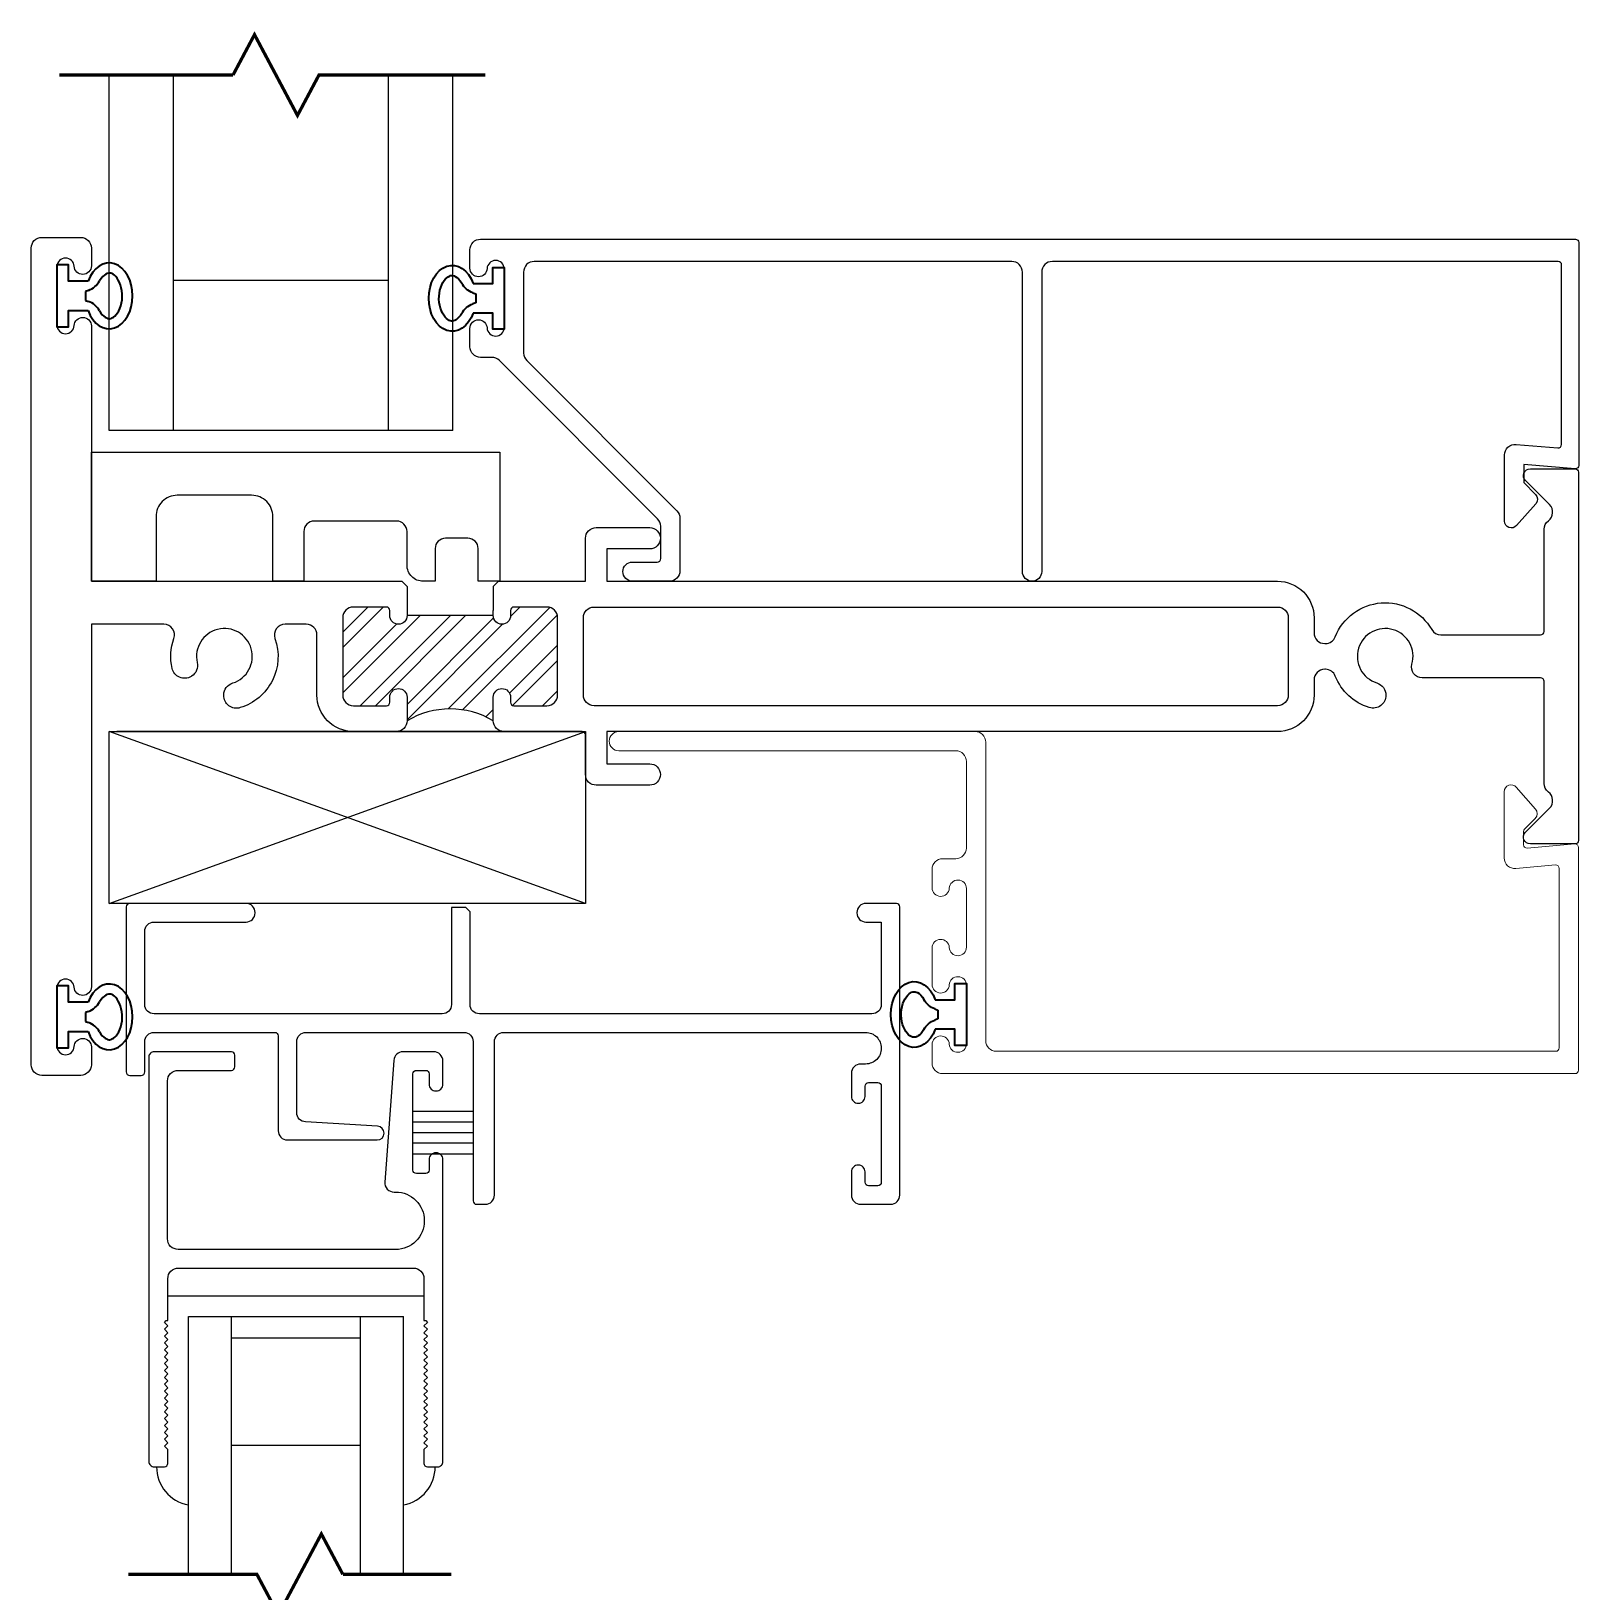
# Model space of a CAD drawing. Extents: x -138 to 168, y -127 to 80.
# Drawn here: x 11.081 to 15.582, y 17.554 to 22.093 of the extents above; entities that cross this region are included whole.
import ezdxf

# ---------------------------------------------------------------- set-up
doc = ezdxf.new("R2010")
doc.units = 0
doc.header["$MEASUREMENT"] = 0
doc.layers.get('0').update_dxf_attribs({"linetype": 'CONTINUOUS'})
doc.layers.add('ALUM-RED', color=1, linetype='CONTINUOUS', lineweight=9)
doc.layers.add('PROFILE NUMBER', color=150, linetype='CONTINUOUS', lineweight=35)
for name, color, linetype in [('FRAME', 1, 'CONTINUOUS'), ('GLASS', 7, 'CONTINUOUS'), ('GLAZING', 7, 'CONTINUOUS'), ('SEAL', 7, 'CONTINUOUS'), ('SETTING_BLOCK', 4, 'CONTINUOUS'), ('TEXT', 7, 'CONTINUOUS'), ('VENT', 5, 'CONTINUOUS')]:
    doc.layers.add(name, color=color, linetype=linetype)

# ---------------------------------------------------------------- blocks, each defined once
blk = doc.blocks.new('5 LINE SEAL')
for p, q in [((0.0434, 0.0155), (0, 0.0155)), ((0.0434, 0.0077), (0, 0.0077)), ((0.0434, 0), (0, 0)), ((0.0434, -0.0078), (0, -0.0078)), ((0.0434, -0.0155), (0, -0.0155))]:
    blk.add_line(p, q)
blk = doc.blocks.new('2005 Block Jamb')
blk.add_lwpolyline([(-0.6782, -0.363), (-0.6782, -0.081, 0.414214), (-0.7052, -0.054), (-1.5433, -0.054, 0.414214), (-1.5703, -0.081), (-1.5703, -0.294, 0.414214), (-1.5433, -0.321), (-1.2758, -0.321, -0.414214), (-1.2493, -0.3475), (-1.2493, -0.3485, -0.414214), (-1.2758, -0.375), (-1.6142, -0.375, -0.414214), (-1.6242, -0.365), (-1.6242, 0.115, -0.414214), (-1.6142, 0.125), (-1.5803, 0.125, -0.414214), (-1.5703, 0.115), (-1.5703, 0.027, 0.414214), (-1.5433, 0), (-1.1923, 0, 0.414214), (-1.1823, 0.01), (-1.1823, 0.286, -0.414214), (-1.1553, 0.313), (-0.8942, 0.313, -0.970632), (-0.8931, 0.273), (-1.1029, 0.2605, 0.396861), (-1.1282, 0.2336), (-1.1282, 0.027, 0.414214), (-1.1013, 0), (-0.6423, 0, 0.414214), (-0.6153, 0.027), (-0.6153, 0.49, -0.414214), (-0.6053, 0.5), (-0.5802, 0.5, -0.414214), (-0.5533, 0.473), (-0.5533, 0.027, 0.414214), (-0.5263, 0), (0.5263, 0, 0.414214), (0.5717, 0.0455), (0.5717, 0.0465, 0.414214), (0.5263, 0.092), (0.5117, 0.092, -0.414214), (0.4847, 0.119), (0.4847, 0.1865, -0.414214), (0.5043, 0.206), (0.5052, 0.206, -0.414214), (0.5247, 0.1865), (0.5247, 0.156, 0.414214), (0.5347, 0.146), (0.5617, 0.146, 0.414214), (0.5717, 0.156), (0.5717, 0.436, 0.414214), (0.5617, 0.446), (0.5347, 0.446, 0.414214), (0.5247, 0.436), (0.5247, 0.4055, -0.414214), (0.5052, 0.386), (0.5043, 0.386, -0.414214), (0.4847, 0.4055), (0.4847, 0.473, -0.414214), (0.5117, 0.5), (0.5988, 0.5, -0.414214), (0.6257, 0.473), (0.6257, -0.365, -0.414214), (0.6157, -0.375), (0.5272, -0.375, -0.414214), (0.5007, -0.3485), (0.5007, -0.3475, -0.414214), (0.5272, -0.321), (0.5717, -0.321), (0.5717, -0.081, 0.414214), (0.5447, -0.054), (-0.5972, -0.054, 0.414214), (-0.6242, -0.081), (-0.6242, -0.351), (-0.6363, -0.363)], format="xyb", close=True)
blk = doc.blocks.new('2022 DG LEAD STILE')
blk.add_lwpolyline([(0.3775, -0.275), (0.3505, -0.275, 0.414214), (0.3405, -0.285), (0.3405, -0.565, 0.414214), (0.3505, -0.575), (0.3775, -0.575, 0.414214), (0.3875, -0.565), (0.3875, -0.5345, -0.414214), (0.407, -0.515), (0.408, -0.515, -0.414214), (0.4275, -0.5345), (0.4275, -0.602, -0.414214), (0.4005, -0.629), (0.3116, -0.629, -0.392876), (0.2847, -0.604), (0.2586, -0.25, -0.435878), (0.2856, -0.221), (0.2905, -0.221, 0.414214), (0.3735, -0.138), (0.3735, -0.137, 0.414214), (0.2905, -0.054), (-0.3425, -0.054, 0.414214), (-0.3735, -0.085), (-0.3735, -0.544, 0.414214), (-0.3425, -0.575), (-0.1875, -0.575, -0.414214), (-0.1775, -0.585), (-0.1775, -0.619, -0.414214), (-0.1875, -0.629), (-0.4125, -0.629, -0.414214), (-0.4275, -0.614), (-0.4275, 0.563, -0.414214), (-0.4125, 0.578), (-0.3825, 0.578, -0.414214), (-0.3725, 0.568), (-0.3725, 0.528), (-0.3825, 0.518), (-0.3725, 0.508), (-0.3825, 0.498), (-0.3725, 0.488), (-0.3825, 0.478), (-0.3725, 0.468), (-0.3825, 0.458), (-0.3725, 0.448), (-0.3825, 0.438), (-0.3725, 0.428), (-0.3825, 0.418), (-0.3725, 0.408), (-0.3825, 0.398), (-0.3725, 0.388), (-0.3825, 0.378), (-0.3725, 0.368), (-0.3825, 0.358), (-0.3725, 0.348), (-0.3825, 0.338), (-0.3725, 0.328), (-0.3825, 0.318), (-0.3725, 0.308), (-0.3825, 0.298), (-0.3725, 0.288), (-0.3825, 0.278), (-0.3725, 0.268), (-0.3825, 0.258), (-0.3725, 0.248), (-0.3825, 0.238), (-0.3725, 0.228), (-0.3825, 0.218), (-0.3725, 0.208), (-0.3825, 0.198), (-0.3725, 0.188), (-0.3825, 0.178), (-0.3725, 0.168), (-0.3825, 0.158), (-0.3775, 0.153), (-0.3725, 0.153), (-0.3725, 0.031, 0.414214), (-0.3415, 0), (0.3415, 0, 0.414214), (0.3725, 0.031), (0.3725, 0.153), (0.3775, 0.153), (0.3825, 0.158), (0.3725, 0.168), (0.3825, 0.178), (0.3725, 0.188), (0.3825, 0.198), (0.3725, 0.208), (0.3825, 0.218), (0.3725, 0.228), (0.3825, 0.238), (0.3725, 0.248), (0.3825, 0.258), (0.3725, 0.268), (0.3825, 0.278), (0.3725, 0.288), (0.3825, 0.298), (0.3725, 0.308), (0.3825, 0.318), (0.3725, 0.328), (0.3825, 0.338), (0.3725, 0.348), (0.3825, 0.358), (0.3725, 0.368), (0.3825, 0.378), (0.3725, 0.388), (0.3825, 0.398), (0.3725, 0.408), (0.3825, 0.418), (0.3725, 0.428), (0.3825, 0.438), (0.3725, 0.448), (0.3825, 0.458), (0.3725, 0.468), (0.3825, 0.478), (0.3725, 0.488), (0.3825, 0.498), (0.3725, 0.508), (0.3825, 0.518), (0.3725, 0.528), (0.3725, 0.568, -0.414214), (0.3825, 0.578), (0.4125, 0.578, -0.414214), (0.4275, 0.563), (0.4275, -0.3155, -0.414214), (0.408, -0.335), (0.407, -0.335, -0.414214), (0.3875, -0.3155), (0.3875, -0.285, 0.414214)], format="xyb", close=True)
blk = doc.blocks.new('3806 MULLION')
h = blk.add_hatch()
h.set_pattern_fill('ANSI32', color=256, scale=0.25, style=0)
h.set_pattern_definition([(45, (-1.96831, -4.979215), (-0.0662913, 0.0662913), []), (45, (-1.92411, -4.979215), (-0.0662913, 0.0662913), [])])
h.paths.add_polyline_path([(-1.369, 0.0935, -0.414214), (-1.394, 0.1185), (-1.394, 0.1335, 0.414214), (-1.404, 0.1435), (-1.5, 0.1435, 0.414214), (-1.531, 0.1125), (-1.531, -0.1125, 0.414214), (-1.5, -0.1435), (-1.404, -0.1435, 0.414214), (-1.394, -0.1335), (-1.394, -0.1185, -0.414214), (-1.369, -0.0935, -0.414214), (-1.344, -0.1185), (-1.093, -0.1185, -0.414214), (-1.068, -0.0935, -0.414214), (-1.043, -0.1185), (-1.043, -0.1335, 0.414214), (-1.033, -0.1435), (-0.937, -0.1435, 0.414214), (-0.906, -0.1125), (-0.906, 0.1125, 0.414214), (-0.937, 0.1435), (-1.033, 0.1435, 0.414214), (-1.043, 0.1335), (-1.043, 0.1185, -0.414214), (-1.068, 0.0935, -0.414214), (-1.093, 0.1185), (-1.093, 0.1875, -0.275826), (-1.344, 0.1875), (-1.344, 0.1185, -0.414214)])
for p, q in [((-1.344, -0.1185), (-1.093, -0.1185)), ((-1.344, -0.2035), (-1.344, -0.1335))]:
    blk.add_line(p, q)
for points in [[(-1.093, -0.1335), (-1.093, -0.1185, -0.414214), (-1.068, -0.0935, -0.414214), (-1.043, -0.1185), (-1.043, -0.1335, 0.414214), (-1.033, -0.1435), (-0.937, -0.1435, 0.414214), (-0.906, -0.1125), (-0.906, 0.1125, 0.414214), (-0.937, 0.1435), (-1.033, 0.1435, 0.414214), (-1.043, 0.1335), (-1.043, 0.1185, -0.414214), (-1.068, 0.0935, -0.414214), (-1.093, 0.1185), (-1.093, 0.1875, -0.414214), (-1.062, 0.2185), (-0.937, 0.2185, -0.414214), (-0.831, 0.1125), (-0.831, -0.0625, 0.414214), (-0.8, -0.0935), (-0.7382, -0.0935, 0.517938), (-0.709, -0.0521, -0.42659), (-0.6079, 0.1491, -0.510157), (-0.56, 0.1131), (-0.56, 0.112, -0.323599), (-0.5861, 0.0773, 2.284894), (-0.483, 0.0178, -0.323599), (-0.466, 0.0577), (-0.4651, 0.0583, -0.510157), (-0.4099, 0.0348, -0.142368), (-0.415, -0.0521, 0.517938), (-0.3858, -0.0935), (-0.175, -0.0935), (-0.175, 0.9095), (-0.175, 0.961, -0.414214), (-0.15, 0.986, -0.399638), (-0.125, 0.9623, 0.399638), (-0.1001, 0.9385), (-0.1, 0.9385, 0.414214), (-0.075, 0.9635), (-0.075, 1.1335, 0.414214), (-0.1, 1.1585), (-0.1001, 1.1585, 0.399638), (-0.125, 1.1347, -0.399638), (-0.15, 1.111), (-0.15, 1.111, -0.414214), (-0.175, 1.136), (-0.175, 1.1875, -0.414214), (-0.144, 1.2185), (-0.031, 1.2185, -0.414214), (0, 1.1875), (0, 0), (0, -1.1875, -0.414214), (-0.031, -1.2185), (-0.144, -1.2185, -0.414214), (-0.175, -1.1875), (-0.175, -1.136, -0.414214), (-0.15, -1.111), (-0.15, -1.111, -0.399638), (-0.125, -1.1347, 0.399638), (-0.1001, -1.1585), (-0.1, -1.1585, 0.414214), (-0.075, -1.1335), (-0.075, -0.9635, 0.414214), (-0.1, -0.9385), (-0.1001, -0.9385, 0.399638), (-0.125, -0.9622, -0.399638), (-0.15, -0.986, -0.414214), (-0.175, -0.961), (-0.175, -0.9095), (-0.175, -0.2185), (-1.078, -0.2185), (-1.093, -0.2035)], [(-3.625, -0.1435, -0.414214), (-3.656, -0.1125), (-3.656, 0.1125, -0.414214), (-3.625, 0.1435), (-1.637, 0.1435, -0.414214), (-1.606, 0.1125), (-1.606, -0.1125, -0.414214), (-1.637, -0.1435)]]:
    blk.add_lwpolyline(points, format="xyb", close=True)
blk.add_lwpolyline([(-1.344, -0.2035), (-1.359, -0.2185), (-1.612, -0.2185), (-1.612, -0.3435, -0.414214), (-1.643, -0.3745), (-1.799, -0.3745, -0.414214), (-1.83, -0.3435, -0.414214), (-1.799, -0.3125), (-1.674, -0.3125), (-1.674, -0.2185), (-3.625, -0.2185, -0.414214), (-3.731, -0.1125), (-3.731, -0.0685, 0.414214), (-3.762, -0.0375), (-3.764, -0.0375, 0.308174), (-3.7928, -0.0571, -0.627979), (-4.0731, -0.078, 0.267949), (-4.0999, -0.0625), (-4.39, -0.0625, 0.414214), (-4.4, -0.0725), (-4.4, -0.3696, -0.237131), (-4.4125, -0.3945, 0.457629), (-4.4159, -0.4413), (-4.3459, -0.5114, -0.668179), (-4.36, -0.5455), (-4.49, -0.5455, -0.414214), (-4.5, -0.5355), (-4.5, 0), (-4.5, 0.5355, -0.414214), (-4.49, 0.5455), (-4.36, 0.5455, -0.668179), (-4.3459, 0.5114), (-4.4159, 0.4413, 0.457629), (-4.4125, 0.3945, -0.237131), (-4.4, 0.3696), (-4.4, 0.0725, 0.414214), (-4.39, 0.0625), (-4.0455, 0.0625, -0.500407), (-4.0157, 0.0228, 2.386509), (-3.9139, 0.0773, -0.326072), (-3.94, 0.1131, -0.502305), (-3.8917, 0.149, -0.227368), (-3.7928, 0.0571, 0.308174), (-3.764, 0.0375), (-3.762, 0.0375, 0.414214), (-3.731, 0.0685), (-3.731, 0.1125, -0.414214), (-3.625, 0.2185), (-1.674, 0.2185), (-1.674, 0.3125), (-1.799, 0.3125, -0.414214), (-1.83, 0.3435, -0.414214), (-1.799, 0.3745), (-1.643, 0.3745, -0.414214), (-1.612, 0.3435), (-1.612, 0.2285, 0.414214), (-1.602, 0.2185), (-1.375, 0.2185, -0.414214), (-1.344, 0.1875), (-1.344, 0.1185, -0.414214), (-1.369, 0.0935, -0.414214), (-1.394, 0.1185), (-1.394, 0.1335, 0.414214), (-1.404, 0.1435), (-1.5, 0.1435, 0.414214), (-1.531, 0.1125), (-1.531, -0.1125, 0.414214), (-1.5, -0.1435), (-1.404, -0.1435, 0.414214), (-1.394, -0.1335), (-1.394, -0.1185, -0.414214), (-1.369, -0.0935, -0.414214), (-1.344, -0.1185), (-1.344, -0.1335)], format="xyb")
blk.add_arc((-1.2185, 0.3977), 0.2448, 239.1595, 300.8405)
blk = doc.blocks.new('3801 1 INCH GLASS STOP')
blk.add_lwpolyline([(2.7411, 0.327, -0.414214), (2.7691, 0.299, -0.414214), (2.7411, 0.271), (2.6691, 0.271, 0.414214), (2.6591, 0.261), (2.6591, 0.1671, 0.198912), (2.6682, 0.1452), (3.1282, -0.3149, 0.198912), (3.1502, -0.324), (3.1831, -0.324, -0.414214), (3.2141, -0.355), (3.2141, -0.4085, -0.414214), (3.1891, -0.4335, -0.399638), (3.1642, -0.4097, 0.400364), (3.1391, -0.386, 0.414214), (3.1141, -0.411), (3.1141, -0.581, 0.414214), (3.1391, -0.606), (3.1392, -0.606, 0.399638), (3.1642, -0.5822, -0.399638), (3.1891, -0.5585, -0.414214), (3.2141, -0.5835), (3.2141, -0.637, -0.414214), (3.1831, -0.668), (-0.0009, -0.668, -0.414214), (-0.0109, -0.658), (-0.0109, -0.01, -0.440011), (0, 0), (0.1491, -0.013), (0.1491, 0.04), (0.115, 0.0742, -0.395486), (0.1141, 0.1015), (0.1701, 0.1652, -0.691708), (0.2051, 0.152), (0.2051, -0.0403, -0.440011), (0.1714, -0.0712), (0.05, -0.0606, 0.440011), (0.0391, -0.0706), (0.0391, -0.593, 0.414214), (0.0491, -0.603), (1.5201, -0.603, 0.414214), (1.5511, -0.572), (1.5511, 0.299, -0.414214), (1.5791, 0.327, -0.414214), (1.6071, 0.299), (1.6071, -0.572, 0.414214), (1.6381, -0.603), (3.0271, -0.603, 0.414214), (3.0581, -0.572), (3.0581, -0.3368, 0.198912), (3.049, -0.3149), (2.6122, 0.122, -0.198912), (2.6031, 0.1439), (2.6031, 0.296, -0.414214), (2.6341, 0.327)], format="xyb", close=True)
blk = doc.blocks.new('*U124')
at = {"layer": 'PROFILE NUMBER', "color": 5}
for p, q in [((-0.0161, 0.0916), (-0.013, 0.083)), ((0.013, 0.083), (0.0161, 0.0915)), ((-0.013, 0.083), (0.013, 0.083))]:
    blk.add_line(p, q, dxfattribs=at)
blk.add_lwpolyline([(-0.0427, 0.0907), (-0.0427, 0.0335), (-0.09, 0.0335), (-0.09, 0), (0.09, 0), (0.09, 0.0335), (0.0427, 0.0335), (0.0427, 0.0907)], dxfattribs=at)
for centre, start, end in [((-0.0725, 0.0712), 19.8289, 61.175), ((0.0725, 0.0712), 118.7633, 160.1945)]:
    blk.add_arc(centre, 0.06, start, end, dxfattribs=at)
blk.add_ellipse((0, 0.1517), major_axis=(-0.0958, 0), ratio=0.712114, start_param=2.033109, end_param=7.391692, dxfattribs=at)
blk.add_open_spline([(0.0437, 0.1238), (0.0526, 0.1287), (0.0589, 0.1347), (0.0685, 0.1503), (0.0681, 0.1574), (0.0493, 0.1788), (0.027, 0.1893), (-0.0212, 0.1906), (-0.0451, 0.1815), (-0.0674, 0.16), (-0.0684, 0.1523), (-0.0607, 0.1366), (-0.0538, 0.1294), (-0.0436, 0.1238)], degree=3, knots=[2.2211, 2.2211, 2.2211, 2.2211, 2.727733, 2.727733, 3.7005, 3.7005, 4.673268, 4.673268, 5.646035, 5.646035, 6.618803, 6.618803, 7.203997, 7.203997, 7.203997, 7.203997], dxfattribs=at)
blk = doc.blocks.new('*U127')
at = {"layer": 'PROFILE NUMBER', "color": 5}
for p, q in [((-0.0161, 0.0916), (-0.013, 0.083)), ((0.013, 0.083), (0.0161, 0.0915)), ((-0.013, 0.083), (0.013, 0.083))]:
    blk.add_line(p, q, dxfattribs=at)
blk.add_lwpolyline([(-0.0427, 0.0907), (-0.0427, 0.0335), (-0.09, 0.0335), (-0.09, 0), (0.09, 0), (0.09, 0.0335), (0.0427, 0.0335), (0.0427, 0.0907)], dxfattribs=at)
for centre, start, end in [((-0.0725, 0.0712), 19.8289, 61.175), ((0.0725, 0.0712), 118.7633, 160.1945)]:
    blk.add_arc(centre, 0.06, start, end, dxfattribs=at)
blk.add_ellipse((0, 0.1517), major_axis=(-0.0958, 0), ratio=0.712114, start_param=2.033109, end_param=7.391692, dxfattribs=at)
blk.add_open_spline([(0.0437, 0.1238), (0.0526, 0.1287), (0.0589, 0.1347), (0.0685, 0.1503), (0.0681, 0.1574), (0.0493, 0.1788), (0.027, 0.1893), (-0.0212, 0.1906), (-0.0451, 0.1815), (-0.0674, 0.16), (-0.0684, 0.1523), (-0.0607, 0.1366), (-0.0538, 0.1294), (-0.0436, 0.1238)], degree=3, knots=[2.2211, 2.2211, 2.2211, 2.2211, 2.727733, 2.727733, 3.7005, 3.7005, 4.673268, 4.673268, 5.646035, 5.646035, 6.618803, 6.618803, 7.203997, 7.203997, 7.203997, 7.203997], dxfattribs=at)
blk = doc.blocks.new('*U129')
at = {"layer": 'PROFILE NUMBER', "color": 5}
for p, q in [((-0.0161, 0.0916), (-0.013, 0.083)), ((0.013, 0.083), (0.0161, 0.0915)), ((-0.013, 0.083), (0.013, 0.083))]:
    blk.add_line(p, q, dxfattribs=at)
blk.add_lwpolyline([(-0.0427, 0.0907), (-0.0427, 0.0335), (-0.09, 0.0335), (-0.09, 0), (0.09, 0), (0.09, 0.0335), (0.0427, 0.0335), (0.0427, 0.0907)], dxfattribs=at)
for centre, start, end in [((-0.0725, 0.0712), 19.8289, 61.175), ((0.0725, 0.0712), 118.7633, 160.1945)]:
    blk.add_arc(centre, 0.06, start, end, dxfattribs=at)
blk.add_ellipse((0, 0.1517), major_axis=(-0.0958, 0), ratio=0.712114, start_param=2.033109, end_param=7.391692, dxfattribs=at)
blk.add_open_spline([(0.0437, 0.1238), (0.0526, 0.1287), (0.0589, 0.1347), (0.0685, 0.1503), (0.0681, 0.1574), (0.0493, 0.1788), (0.027, 0.1893), (-0.0212, 0.1906), (-0.0451, 0.1815), (-0.0674, 0.16), (-0.0684, 0.1523), (-0.0607, 0.1366), (-0.0538, 0.1294), (-0.0436, 0.1238)], degree=3, knots=[2.2211, 2.2211, 2.2211, 2.2211, 2.727733, 2.727733, 3.7005, 3.7005, 4.673268, 4.673268, 5.646035, 5.646035, 6.618803, 6.618803, 7.203997, 7.203997, 7.203997, 7.203997], dxfattribs=at)
blk = doc.blocks.new('*U126')
at = {"layer": 'PROFILE NUMBER', "color": 5}
for p, q in [((-0.0161, 0.0916), (-0.013, 0.083)), ((0.013, 0.083), (0.0161, 0.0915)), ((-0.013, 0.083), (0.013, 0.083))]:
    blk.add_line(p, q, dxfattribs=at)
blk.add_lwpolyline([(-0.0427, 0.0907), (-0.0427, 0.0335), (-0.09, 0.0335), (-0.09, 0), (0.09, 0), (0.09, 0.0335), (0.0427, 0.0335), (0.0427, 0.0907)], dxfattribs=at)
for centre, start, end in [((-0.0725, 0.0712), 19.8289, 61.175), ((0.0725, 0.0712), 118.7633, 160.1945)]:
    blk.add_arc(centre, 0.06, start, end, dxfattribs=at)
blk.add_ellipse((0, 0.1517), major_axis=(-0.0958, 0), ratio=0.712114, start_param=2.033109, end_param=7.391692, dxfattribs=at)
blk.add_open_spline([(0.0437, 0.1238), (0.0526, 0.1287), (0.0589, 0.1347), (0.0685, 0.1503), (0.0681, 0.1574), (0.0493, 0.1788), (0.027, 0.1893), (-0.0212, 0.1906), (-0.0451, 0.1815), (-0.0674, 0.16), (-0.0684, 0.1523), (-0.0607, 0.1366), (-0.0538, 0.1294), (-0.0436, 0.1238)], degree=3, knots=[2.2211, 2.2211, 2.2211, 2.2211, 2.727733, 2.727733, 3.7005, 3.7005, 4.673268, 4.673268, 5.646035, 5.646035, 6.618803, 6.618803, 7.203997, 7.203997, 7.203997, 7.203997], dxfattribs=at)

msp = doc.modelspace()

# ---------------------------------------------------------------- linework, layer by layer
for p, q in [((12.3069, 20.931), (11.3069, 20.931)), ((11.4779, 18.4151), (12.2229, 18.4151)), ((11.5379, 18.3551), (12.1629, 18.3551))]:
    msp.add_line(p, q)
at = {"color": 7}
for p, q in [((11.5379, 17.6048), (11.5379, 18.3551)), ((11.6629, 17.6048), (11.6629, 18.3551)), ((12.0379, 17.6047), (12.0379, 18.3551)), ((12.1629, 17.6047), (12.1629, 18.3551)), ((11.6629, 18.2931), (12.0379, 18.2931)), ((11.6629, 17.9801), (12.0379, 17.9801))]:
    msp.add_line(p, q, dxfattribs=at)
for centre, start, end in [((11.5565, 17.9167), 179.5239, 260.364), ((12.1443, 17.9167), 279.636, 0.4761)]:
    msp.add_arc(centre, 0.1112, start, end)
at = {"layer": 'ALUM-RED'}
msp.add_lwpolyline([(13.7507, 19.1467, 0.975), (13.8006, 19.148), (13.8006, 19.318, 0.975), (13.7507, 19.3193, -0.975), (13.7006, 19.3205), (13.7006, 19.4265, -0.975), (13.7507, 19.4277, 0.975), (13.8006, 19.429), (13.8006, 19.599, 0.975), (13.7507, 19.6003, -0.975), (13.7006, 19.6015), (13.7006, 19.655, -0.414214), (13.7316, 19.686), (13.7696, 19.686, 0.414214), (13.8006, 19.717), (13.8006, 19.969, 0.414214), (13.7696, 20), (12.7896, 20, -1), (12.7896, 20.056), (13.8256, 20.056, -0.414214), (13.8566, 20.025), (13.8566, 19.157, 0.414214), (13.8876, 19.126), (15.5146, 19.126, 0.414214), (15.5246, 19.136), (15.5246, 19.6579, 0.440011), (15.5138, 19.6678), (15.3983, 19.6577, -0.440011), (15.3646, 19.6886), (15.3646, 19.881, -0.691708), (15.3997, 19.8942), (15.4557, 19.8305, -0.395486), (15.4548, 19.8031), (15.4236, 19.7719, 0.198912), (15.4206, 19.7648), (15.4206, 19.7268, 0.440011), (15.4315, 19.7169), (15.5698, 19.7289, -0.440011), (15.5806, 19.719), (15.5806, 19.071, -0.414214), (15.5706, 19.061), (13.7316, 19.061, -0.414214), (13.7006, 19.092), (13.7006, 19.1455, -0.975)], format="xyb", close=True, dxfattribs=at)
at = {"layer": 'GLASS'}
for p, q in [((11.3069, 20.931), (11.3069, 21.9653)), ((11.4944, 20.931), (11.4944, 21.9653)), ((12.1194, 20.931), (12.1194, 21.9653)), ((12.3069, 20.931), (12.3069, 21.9653)), ((12.1194, 21.368), (11.4944, 21.368)), ((11.3069, 19.556), (12.6926, 20.056)), ((12.6926, 19.556), (11.3069, 20.056)), ((11.3069, 19.556), (11.3069, 20.056)), ((11.3069, 20.056), (12.6926, 20.056)), ((12.6619, 20.056), (11.3293, 20.056)), ((12.6926, 20.056), (12.6926, 19.556)), ((12.6926, 19.556), (11.3069, 19.556))]:
    msp.add_line(p, q, dxfattribs=at)
at = {"layer": 'GLAZING', "const_width": 0.0094}
for points in [[(11.6675, 21.9652), (11.73, 22.0828), (11.855, 21.8478), (11.9175, 21.9653), (12.4017, 21.9653)], [(11.1621, 21.9652), (11.6675, 21.9652)], [(11.987, 17.6047), (11.9245, 17.7222), (11.7995, 17.4873), (11.737, 17.6048), (11.3632, 17.6048)], [(12.3025, 17.6047), (11.987, 17.6047)]]:
    msp.add_lwpolyline(points, dxfattribs=at)
at = {"layer": 'SETTING_BLOCK', "color": 7}
msp.add_lwpolyline([(12.1736, 20.54), (12.1736, 20.638, 0.414214), (12.1436, 20.668), (11.9036, 20.668, 0.414214), (11.8736, 20.638), (11.8736, 20.493), (11.7836, 20.493), (11.7836, 20.681, 0.414214), (11.7216, 20.743), (11.5056, 20.743, 0.414214), (11.4436, 20.681), (11.4436, 20.493), (11.2556, 20.493), (11.2556, 20.868), (12.4436, 20.868), (12.4436, 20.493), (12.3806, 20.493), (12.3806, 20.588, 0.414214), (12.3506, 20.618), (12.2856, 20.618, 0.414214), (12.2556, 20.588), (12.2556, 20.493), (12.2206, 20.493, -0.414214)], format="xyb", close=True, dxfattribs=at)

# ---------------------------------------------------------------- block references
at = {"layer": 'FRAME', "rotation": 180}
for name, p in [('3806 MULLION', (11.0806, 20.2745)), ('3801 1 INCH GLASS STOP', (15.5706, 20.82))]:
    msp.add_blockref(name, p, dxfattribs=at)
at = {"layer": 'FRAME', "xscale": -1, "rotation": 180}
msp.add_blockref('2005 Block Jamb', (12.9812, 19.181), dxfattribs=at)
at = {"layer": 'SEAL', "xscale": -4, "yscale": 4, "zscale": 4, "rotation": 180}
msp.add_blockref('5 LINE SEAL', (12.1909, 18.8891), dxfattribs=at)
at = {"layer": 'TEXT', "rotation": 270}
for name, p in [('*U126', (11.1556, 21.323)), ('*U127', (11.1556, 19.226))]:
    msp.add_blockref(name, p, dxfattribs=at)
at = {"layer": 'TEXT', "xscale": -1, "rotation": 90}
for name, p in [('*U129', (12.4565, 21.3159)), ('*U124', (13.8006, 19.233))]:
    msp.add_blockref(name, p, dxfattribs=at)
at = {"layer": 'VENT', "xscale": -1, "rotation": 180}
msp.add_blockref('2022 DG LEAD STILE', (11.8504, 18.4956), dxfattribs=at)

doc.saveas('drawing.dxf')
